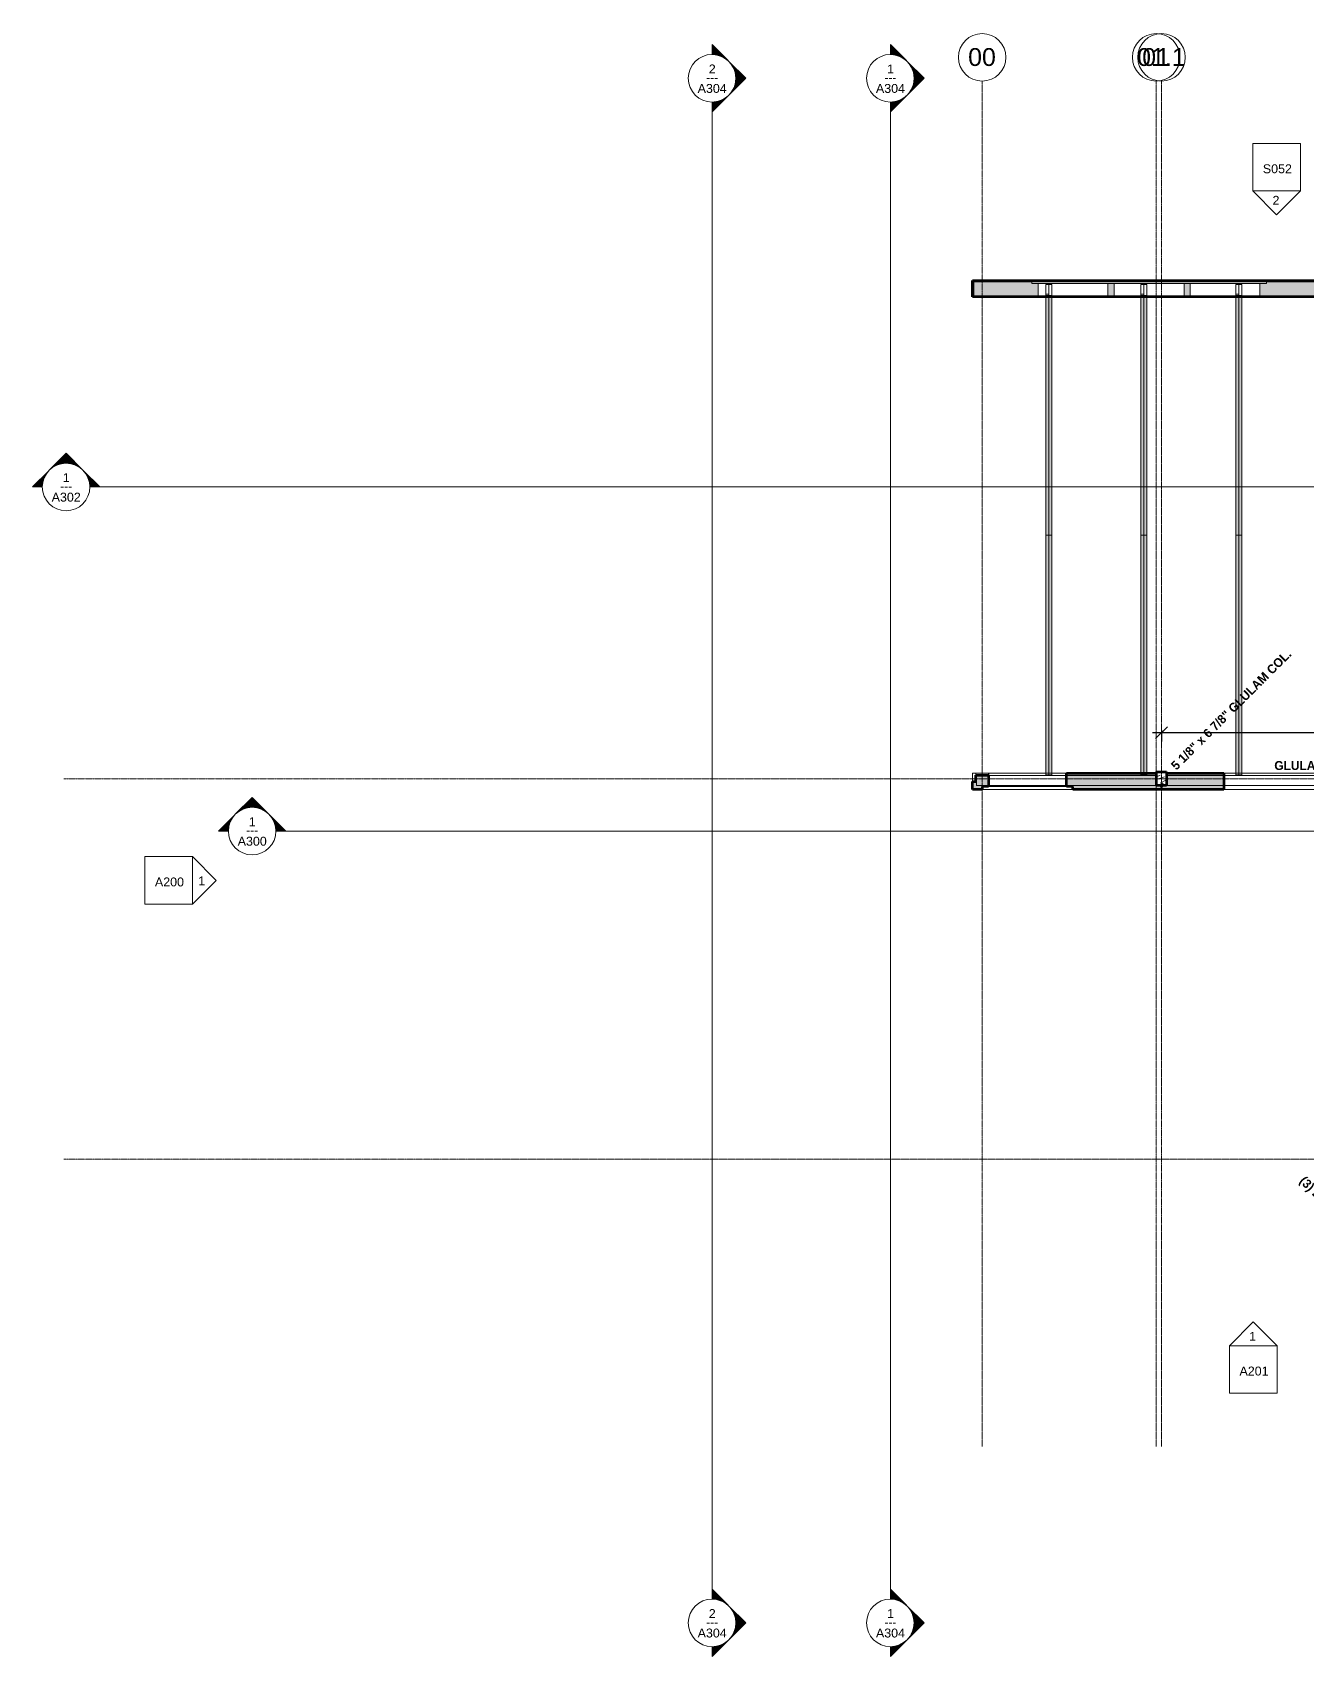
# Model space of a CAD drawing. Header units: inches. Extents: x -3192 to -1737, y 8184 to 9003.
# Drawn here: x -3192 to -2549, y 8184 to 9003 of the extents above; entities that cross this region are included whole.
import ezdxf

# ---------------------------------------------------------------- set-up
doc = ezdxf.new("R2010")
doc.units = ezdxf.units.IN
doc.header["$MEASUREMENT"] = 0
doc.linetypes.add('Grid Line 1_2_', pattern=[0.875, 0.5, -0.125, 0.125, -0.125])
for name, color, linetype, lineweight in [('A-ANNO-DIMS-1', 211, 'Continuous', 30), ('G-ANNO-SYMB', 111, 'Continuous', 9), ('I-WALL', 2, 'Continuous', 18), ('I-WALL-2', 2, 'Continuous', 60), ('S-BEAM', 12, 'Continuous', 9), ('S-BEAM-1', 63, 'Continuous', 9), ('S-BEAM-2', 193, 'Continuous', 9), ('S-BEAM-IDEN', 2, 'Continuous', 9), ('S-COLS', 52, 'Continuous', 9), ('S-COLS-1', 7, 'Continuous', 9), ('S-COLS-2', 52, 'Continuous', 60), ('S-COLS-IDEN', 171, 'Continuous', 9), ('S-FSTN', 2, 'Continuous', 9), ('S-GRID-1', 1, 'Grid Line 1_2_', 9), ('S-GRID-IDEN', 1, 'Continuous', 9)]:
    doc.layers.add(name, color=color, linetype=linetype, lineweight=lineweight)
doc.layers.add('I-WALL-1', color=2, linetype='Continuous', lineweight=18, transparency=0.4)
doc.styles.add('Arial', font='arial.ttf', dxfattribs={"height": 9})
doc.styles.add('Arial_1', font='arial.ttf', dxfattribs={"height": 4.5})
doc.styles.add('Century Gothic', font='ufonts.com_century-gothic.ttf', dxfattribs={"height": 4.5})
doc.styles.add('Century Gothic_B', font='GOTHICB.TTF', dxfattribs={"height": 4.5})
doc.dimstyles.new('OD__1__Tol__', dxfattribs={"dimscale": 12, "dimtxt": 4.698757, "dimasz": 0.5, "dimexe": 0.375, "dimexo": 0.25, "dimgap": 0.0625, "dimtad": 1, "dimdec": 0, "dimzin": 3, "dimdsep": 46, "dimlunit": 4, "dimtxsty": 'Century Gothic_B', "dimblk1": 'OBLIQUE', "dimblk2": 'OBLIQUE', "dimsah": 1, "dimcen": 0.09, "dimdle": 0.375, "dimazin": 0, "dimtfac": 1, "dimtdec": 4, "dimtix": 1, "dimtmove": 0, "dimatfit": 3, "dimfxl": 1, "dimtvp": 1, "dimtfill": 1, "dimfrac": 2, "dimtolj": 1, "dimtzin": 0, "dimlwd": 30, "dimlwe": 30, "dimarcsym": 2})

# ---------------------------------------------------------------- blocks, each defined once
blk = doc.blocks.new('Timber-Column - 5 1_8_ x 6 7_8_ GLULAM COL_-1961979-FRAMING - ROOF')
at = {"layer": 'S-COLS-1'}
h = blk.add_hatch(dxfattribs=at)
h.set_pattern_fill('FP_8', color=256, style=0, pattern_type=2)
h.set_pattern_definition([(216.87, (8720.414, -2523.257), (23.98977143, 15.99364286), [3.998, -35.986]), (206.565, (8725.212, -2525.656), (-7.9970807, -7.9966192), [8.941, -8.941]), (198.435, (8725.212, -2529.654), (-15.9938446, -7.99709826), [5.058, -20.23])])
h.paths.add_polyline_path([(2.56, -3.44), (2.56, 3.44), (-2.56, 3.44), (-2.56, -3.44), (2.38, -3.44)], flags=0)
at = {"layer": 'S-COLS-2'}
for p, q in [((-2.56, 3.44), (2.56, 3.44)), ((-2.56, -3.44), (-2.56, 3.44)), ((2.56, 3.44), (2.56, -3.44)), ((2.56, -3.44), (-2.56, -3.44))]:
    blk.add_line(p, q, dxfattribs=at)
blk = doc.blocks.new('Truss - Truss-2014843-FRAMING - ROOF')
at = {"layer": 'S-BEAM-2'}
for points in [[(-120.22, 0), (0, 0), (0, 1.5), (-120.22, 1.5)], [(-120.22, -1.5), (0, -1.5), (0, 0), (-120.22, 0)], [(0, 1.5), (0, 0), (120.22, 0), (120.22, 1.5), (32.67, 1.5)], [(0, -1.5), (120.22, -1.5), (120.22, 0), (0, 0)]]:
    blk.add_hatch(color=256, dxfattribs=at).paths.add_polyline_path(points, flags=0)
at = {"layer": 'S-BEAM'}
for p, q in [((-120.97, 1.5), (-121.34, 1.5)), ((-120.48, 1.5), (-120.97, 1.5)), ((-120.97, 0), (-120.97, 1.5)), ((-120.22, 1.5), (-120.48, 1.5)), ((0, 1.5), (-120.22, 1.5)), ((0, 0), (0, 1.5)), ((120.22, 1.5), (0, 1.5)), ((120.22, 0), (0, 0)), ((0, 0), (0, -1.5)), ((120.97, 1.5), (120.22, 1.5)), ((121.57, 1.5), (120.97, 1.5)), ((120.97, 1.5), (120.97, 0)), ((126.47, 1.5), (121.57, 1.5)), ((121.57, 1.5), (121.57, 0)), ((121.57, 1.5), (121.57, 0)), ((126.47, 1.5), (126.47, 0)), ((-120.97, 0), (-121.34, 0)), ((-121.34, 0), (-120.97, 0)), ((-121.34, -1.5), (-120.97, -1.5)), ((-120.44, 0), (-120.97, 0)), ((-120.97, -1.5), (-120.97, 0)), ((-120.97, 0), (-120.44, 0)), ((-120.97, -1.5), (-120.41, -1.5)), ((-120.22, 0), (-120.44, 0)), ((-120.44, 0), (-120.22, 0)), ((-120.41, -1.5), (-120.22, -1.5)), ((0, 0), (-120.22, 0)), ((-120.22, 0), (0, 0)), ((-120.22, -1.5), (0, -1.5)), ((0, 0), (120.22, 0)), ((0, -1.5), (120.22, -1.5)), ((120.22, 0), (120.97, 0)), ((120.97, 0), (120.22, 0)), ((120.22, -1.5), (120.97, -1.5)), ((120.97, 0), (121.57, 0)), ((126.47, 0), (120.97, 0)), ((120.97, 0), (120.97, -1.5)), ((120.97, -1.5), (126.47, -1.5)), ((121.57, 0), (126.47, 0)), ((126.47, 0), (126.47, -1.5))]:
    blk.add_line(p, q, dxfattribs=at)
blk = doc.blocks.new('Truss - Truss-V11-FRAMING - ROOF')
at = {"layer": 'S-BEAM-2'}
for points in [[(-120.22, 1.5), (-120.22, 0), (0, 0), (0, 1.5), (-115.43, 1.5)], [(-120.22, -1.5), (0, -1.5), (0, 0), (-120.22, 0)], [(0, 1.5), (0, 0), (120.22, 0), (120.22, 1.5), (32.67, 1.5)], [(0, -1.5), (120.22, -1.5), (120.22, 0), (0, 0)]]:
    blk.add_hatch(color=256, dxfattribs=at).paths.add_polyline_path(points, flags=0)
at = {"layer": 'S-BEAM'}
for p, q in [((-120.97, 1.5), (-121.34, 1.5)), ((-120.22, 1.5), (-120.97, 1.5)), ((-120.97, 0), (-120.97, 1.5)), ((0, 1.5), (-120.22, 1.5)), ((0, 0), (0, 1.5)), ((120.22, 1.5), (0, 1.5)), ((120.22, 0), (0, 0)), ((0, 0), (0, -1.5)), ((120.97, 1.5), (120.22, 1.5)), ((121.57, 1.5), (120.97, 1.5)), ((120.97, 1.5), (120.97, 0)), ((126.47, 1.5), (121.57, 1.5)), ((121.57, 1.5), (121.57, 0)), ((121.57, 1.5), (121.57, 0)), ((126.47, 1.5), (126.47, 0)), ((-120.97, 0), (-121.34, 0)), ((-121.34, 0), (-120.97, 0)), ((-121.34, -1.5), (-120.97, -1.5)), ((-120.22, 0), (-120.97, 0)), ((-120.97, -1.5), (-120.97, 0)), ((-120.97, 0), (-120.22, 0)), ((-120.97, -1.5), (-120.22, -1.5)), ((0, 0), (-120.22, 0)), ((-120.22, 0), (0, 0)), ((-120.22, -1.5), (0, -1.5)), ((0, 0), (120.22, 0)), ((0, -1.5), (120.22, -1.5)), ((120.22, 0), (120.97, 0)), ((120.97, 0), (120.22, 0)), ((120.22, -1.5), (120.97, -1.5)), ((120.97, 0), (121.57, 0)), ((126.47, 0), (120.97, 0)), ((120.97, 0), (120.97, -1.5)), ((120.97, -1.5), (126.47, -1.5)), ((121.57, 0), (126.47, 0)), ((126.47, 0), (126.47, -1.5))]:
    blk.add_line(p, q, dxfattribs=at)
blk = doc.blocks.new('Truss - Truss-V12-FRAMING - ROOF')
at = {"layer": 'S-BEAM-2'}
for points in [[(-120.22, 0), (0, 0), (0, 1.5), (-120.22, 1.5)], [(-120.22, -1.5), (0, -1.5), (0, 0), (-120.22, 0)], [(0, 0), (120.22, 0), (120.22, 1.5), (0, 1.5)], [(0, -1.5), (120.22, -1.5), (120.22, 0), (0, 0)]]:
    blk.add_hatch(color=256, dxfattribs=at).paths.add_polyline_path(points, flags=0)
at = {"layer": 'S-BEAM'}
for p, q in [((-120.97, 1.5), (-121.34, 1.5)), ((-120.22, 1.5), (-120.97, 1.5)), ((-120.97, 0), (-120.97, 1.5)), ((0, 1.5), (-120.22, 1.5)), ((0, 0), (0, 1.5)), ((120.22, 1.5), (0, 1.5)), ((120.22, 0), (0, 0)), ((0, 0), (0, -1.5)), ((120.97, 1.5), (120.22, 1.5)), ((121.57, 1.5), (120.97, 1.5)), ((120.97, 1.5), (120.97, 0)), ((126.47, 1.5), (121.57, 1.5)), ((121.57, 1.5), (121.57, 0)), ((121.57, 1.5), (121.57, 0)), ((126.47, 1.5), (126.47, 0)), ((-120.97, 0), (-121.34, 0)), ((-121.34, 0), (-120.97, 0)), ((-121.34, -1.5), (-120.97, -1.5)), ((-120.22, 0), (-120.97, 0)), ((-120.97, -1.5), (-120.97, 0)), ((-120.97, 0), (-120.22, 0)), ((-120.97, -1.5), (-120.22, -1.5)), ((0, 0), (-120.22, 0)), ((-120.22, 0), (0, 0)), ((-120.22, -1.5), (0, -1.5)), ((0, 0), (120.22, 0)), ((0, -1.5), (120.22, -1.5)), ((120.22, 0), (120.97, 0)), ((120.97, 0), (120.22, 0)), ((120.22, -1.5), (120.97, -1.5)), ((120.97, 0), (121.57, 0)), ((126.47, 0), (120.97, 0)), ((120.97, 0), (120.97, -1.5)), ((120.97, -1.5), (126.47, -1.5)), ((121.57, 0), (126.47, 0)), ((126.47, 0), (126.47, -1.5))]:
    blk.add_line(p, q, dxfattribs=at)
blk = doc.blocks.new('Dimension Lumber - GLULAM - 5_125 in_ x 13_5 in_-2000024-FRAMING - ROOF')
at = {"layer": 'S-BEAM-1'}
h = blk.add_hatch(color=256, dxfattribs=at)
h.paths.add_polyline_path([(19.19, 2.56), (-86.37, 2.56), (-86.37, -2.56), (19.19, -2.56), (19.19, 0.78)], flags=0)
h.paths.add_polyline_path([(-183.94, 2.56), (-183.94, -2.56), (-91.5, -2.56), (-91.5, 2.56), (-175.2, 2.56)], flags=0)
at = {"layer": 'S-BEAM'}
for p, q in [((-187.94, 2.56), (-183.94, 2.56)), ((-183.94, 2.56), (-91.5, 2.56)), ((-86.37, 2.56), (19.19, 2.56)), ((19.19, 2.56), (68.13, 2.56)), ((68.13, 2.56), (97.06, 2.56)), ((102.19, 2.56), (147.69, 2.56)), ((147.69, 2.56), (150.29, 2.56)), ((150.3, 2.56), (186.93, 2.56)), ((186.94, 2.56), (193.06, 2.56)), ((193.06, -2.56), (193.06, 2.56)), ((-187.94, -2.56), (-183.94, -2.56)), ((-183.94, -2.56), (-91.5, -2.56)), ((-86.37, -2.56), (19.19, -2.56)), ((19.19, -2.56), (68.13, -2.56)), ((68.13, -2.56), (97.06, -2.56)), ((102.19, -2.56), (147.69, -2.56)), ((147.69, -2.56), (186.94, -2.56)), ((186.94, -2.56), (193.06, -2.56))]:
    blk.add_line(p, q, dxfattribs=at)
blk = doc.blocks.new('060523 - W_P_C - Fastenings - Column Base _ Top with X Bracing - Custom - Head-V19-FRAMING - ROOF')
at = {"layer": 'S-FSTN'}
for p, q in [((3.75, 2.25), (3.4375, 2.25)), ((3.75, -1.9375), (3.75, 2.25)), ((4.25, 0.5625), (3.75, 0.5625)), ((3.75, 0), (4.25, 0)), ((4.25, 0.5625), (4.25, 0)), ((4.25, 0), (4.25, -0.5625)), ((3.4375, -2.25), (3.75, -2.25)), ((3.75, -0.5625), (4.25, -0.5625))]:
    blk.add_line(p, q, dxfattribs=at)
blk = doc.blocks.new('Elevation - Detail Number-151647-FRAMING - ROOF')
at = {"layer": 'G-ANNO-SYMB'}
for p, q in [((0.25, 0.25), (-0.25, 0.25)), ((-0.25, 0.25), (-0.25, -0.25)), ((0.25, -0.25), (0.25, 0.25)), ((-0.25, -0.25), (0.25, -0.25))]:
    blk.add_line(p, q, dxfattribs=at)
blk = doc.blocks.new('Elevation - Detail Number-151370-FRAMING - ROOF')
at = {"layer": 'G-ANNO-SYMB'}
for p, q in [((0, 0.25), (-0.25, 0)), ((0.25, 0), (0, 0.25)), ((-0.25, 0), (0.25, 0))]:
    blk.add_line(p, q, dxfattribs=at)
blk = doc.blocks.new('Section - Section Head - Filled-22785-FRAMING - ROOF')
at = {"layer": 'G-ANNO-SYMB'}
h = blk.add_hatch(color=256, dxfattribs=at)
edge = h.paths.add_edge_path(flags=0)
edge.add_line((-0.427, 0.177), (-0.25, 0.354))
edge.add_line((-0.25, 0.354), (-0.25, 0.25))
edge.add_arc((-0.25, 0), 0.25, 90, 135)
h = blk.add_hatch(color=256, dxfattribs=at)
edge = h.paths.add_edge_path(flags=0)
edge.add_arc((-0.25, 0), 0.25, 45, 90)
edge.add_line((-0.25, 0.25), (-0.25, 0.354))
edge.add_line((-0.25, 0.354), (-0.073, 0.177))
h = blk.add_hatch(color=256, dxfattribs=at)
edge = h.paths.add_edge_path(flags=0)
edge.add_arc((-0.25, 0), 0.25, 137.9216, 180)
edge.add_line((-0.5, 0), (-0.604, 0))
edge.add_line((-0.604, 0), (-0.436, 0.168))
h = blk.add_hatch(color=256, dxfattribs=at)
edge = h.paths.add_edge_path(flags=0)
edge.add_line((-0.064, 0.168), (0.104, 0))
edge.add_line((0.104, 0), (0, 0))
edge.add_arc((-0.25, 0), 0.25, 0, 42.0784)
for p, q in [((-0.25, 0.354), (-0.427, 0.177)), ((-0.25, 0.25), (-0.25, 0.354)), ((-0.073, 0.177), (-0.25, 0.354)), ((-0.25, 0.354), (-0.25, 0.25)), ((-0.436, 0.168), (-0.604, 0)), ((-0.604, 0), (-0.5, 0)), ((0.104, 0), (-0.064, 0.168)), ((0, 0), (0.104, 0))]:
    blk.add_line(p, q, dxfattribs=at)
for start, end in [(360, 180), (90, 135), (45, 90), (137.9216, 180), (180, 360), (0, 42.0784)]:
    blk.add_arc((-0.25, 0), 0.25, start, end, dxfattribs=at)
blk = doc.blocks.new('Grid - Grid Head - Circle-50561-FRAMING - ROOF')
at = {"layer": 'S-GRID-IDEN'}
for start, end in [(360, 180), (180, 360)]:
    blk.add_arc((0, 0), 0.25, start, end, dxfattribs=at)
blk = doc.blocks.new('_Oblique')
at = {"color": 0, "linetype": 'ByBlock', "lineweight": -2}
blk.add_line((-0.5, -0.5), (0.5, 0.5), dxfattribs=at)
blk = doc.blocks.new('DIMBLOCK3-FRAMING - ROOF')
at = {"layer": 'A-ANNO-DIMS-1', "color": 0, "lineweight": 30, "transparency": 16777216}
for p, q in [((-2626.4, 8649.85), (-2428.84, 8649.85)), ((-2621.9, 8651.09), (-2621.9, 8645.35)), ((-2433.34, 8633.01), (-2433.34, 8654.35))]:
    blk.add_line(p, q, dxfattribs=at)
at = {"layer": 'Defpoints', "color": 0, "transparency": 16777216}
for p in [(-2621.9, 8654.09), (-2433.34, 8649.85), (-2433.34, 8630.01)]:
    blk.add_point(p, dxfattribs=at)
at = {"layer": 'A-ANNO-DIMS-1', "color": 0, "lineweight": 30, "transparency": 16777216, "xscale": 5.999999999999999, "yscale": 5.999999999999999, "zscale": 5.999999999999999, "rotation": 180}
blk.add_blockref('_Oblique', (-2621.9, 8649.85), dxfattribs=at)
at = {"layer": 'A-ANNO-DIMS-1', "color": 0, "lineweight": 30, "transparency": 16777216, "xscale": 5.999999999999999, "yscale": 5.999999999999999, "zscale": 5.999999999999999}
blk.add_blockref('_Oblique', (-2433.34, 8649.85), dxfattribs=at)
at = {"layer": 'A-ANNO-DIMS-1', "color": 0, "transparency": 16777216, "insert": (-2527.62, 8652.96), "char_height": 4.5, "attachment_point": 5, "style": 'Century Gothic_B', "bg_fill": 3, "box_fill_scale": 1.25, "bg_fill_color": 256, "bg_fill_true_color": 13158600, "bg_fill_transparency": 0}
blk.add_mtext('\\A1;15\'-9"', dxfattribs=at)

msp = doc.modelspace()

# ---------------------------------------------------------------- hatches: boundary and pattern name
at = {"layer": 'I-WALL-1'}
h = msp.add_hatch(color=256, dxfattribs=at)
h.paths.add_polyline_path([(-2717.33668, 8869.81938), (-2684.21168, 8869.81938), (-2684.21168, 8876.56938), (-2687.46168, 8876.56938), (-2687.46168, 8878.06938), (-2717.33668, 8878.06938)], flags=0)
h.paths.add_polyline_path([(-2017.96168, 8869.81938), (-2017.08668, 8869.81938), (-2017.08668, 8878.06938), (-2275.21168, 8878.06938), (-2275.21168, 8876.56938), (-2278.46168, 8876.56938), (-2278.46168, 8869.81938), (-2248.33668, 8869.81938), (-2248.33668, 8876.06938), (-2245.33668, 8876.06938), (-2245.33668, 8869.81938), (-2200.33668, 8869.81938), (-2200.33668, 8876.06938), (-2197.33668, 8876.06938), (-2197.33668, 8869.81938), (-2152.33668, 8869.81938), (-2152.33668, 8876.06938), (-2149.33668, 8876.06938), (-2149.33668, 8869.81938), (-2104.33668, 8869.81938), (-2104.33668, 8876.06938), (-2101.33668, 8876.06938), (-2101.33668, 8869.81938), (-2056.33668, 8869.81938), (-2056.33668, 8876.06938), (-2053.33668, 8876.06938), (-2053.33668, 8869.81938), (-2024.58668, 8869.81938)], flags=0)
h.paths.add_polyline_path([(-2648.96168, 8869.81938), (-2645.77418, 8869.81938), (-2645.77418, 8876.56938), (-2648.96168, 8876.56938)], flags=0)
h.paths.add_polyline_path([(-2610.52418, 8869.81938), (-2607.46168, 8869.81938), (-2607.46168, 8876.56938), (-2610.52418, 8876.56938)], flags=0)
h.paths.add_polyline_path([(-2572.21168, 8869.81938), (-2536.33668, 8869.81938), (-2536.33668, 8876.06938), (-2533.33668, 8876.06938), (-2533.33668, 8869.81938), (-2512.96168, 8869.81938), (-2512.96168, 8876.56938), (-2516.21168, 8876.56938), (-2516.21168, 8878.06938), (-2568.96168, 8878.06938), (-2568.96168, 8876.56938), (-2572.21168, 8876.56938)], flags=0)
h.paths.add_polyline_path([(-2477.71168, 8869.81938), (-2440.33668, 8869.81938), (-2440.33668, 8876.06938), (-2437.33668, 8876.06938), (-2437.33668, 8869.81938), (-2392.33668, 8869.81938), (-2392.33668, 8876.06938), (-2389.33668, 8876.06938), (-2389.33668, 8869.81938), (-2344.33668, 8869.81938), (-2344.33668, 8876.06938), (-2341.33668, 8876.06938), (-2341.33668, 8869.81938), (-2313.71168, 8869.81938), (-2313.71168, 8876.56938), (-2316.96168, 8876.56938), (-2316.96168, 8878.06938), (-2474.46168, 8878.06938), (-2474.46168, 8876.56938), (-2477.71168, 8876.56938), (-2477.71168, 8870.56938)], flags=0)
h = msp.add_hatch(color=256, dxfattribs=at)
h.paths.add_polyline_path([(-2637.67943, 8621.13188), (-2590.40895, 8621.13188), (-2590.40895, 8623.13188), (-2619.64918, 8623.13188), (-2619.64918, 8622.81938), (-2621.33668, 8622.81938), (-2621.33668, 8622.31938), (-2622.46168, 8622.31938), (-2622.46168, 8622.81938), (-2624.14918, 8622.81938), (-2624.14918, 8623.13188), (-2669.96168, 8623.13188), (-2669.96168, 8622.75688), (-2666.71168, 8622.75688), (-2666.71168, 8621.13188), (-2665.91451, 8621.13188)], flags=0)
h.paths.add_polyline_path([(-2717.33668, 8621.13188), (-2712.46168, 8621.13188), (-2712.46168, 8622.75688), (-2709.21168, 8622.75688), (-2709.21168, 8623.13188), (-2715.33668, 8623.13188), (-2715.33668, 8628.25688), (-2709.21168, 8628.25688), (-2709.21168, 8628.38858), (-2715.71168, 8628.38858), (-2715.71168, 8625.13858), (-2717.33668, 8625.13858), (-2717.33668, 8622.75688)], flags=0)
h.paths.add_polyline_path([(-2603.36602, 8628.25688), (-2590.40895, 8628.25688), (-2590.40895, 8629.38188), (-2619.33668, 8629.38188), (-2619.33668, 8628.25688)], flags=0)
h.paths.add_polyline_path([(-2669.96168, 8628.25688), (-2632.33668, 8628.25688), (-2632.33668, 8629.38188), (-2669.96168, 8629.38188), (-2669.96168, 8628.38858)], flags=0)
h.paths.add_polyline_path([(-2624.46168, 8628.25688), (-2624.46168, 8629.38188), (-2629.33668, 8629.38188), (-2629.33668, 8628.25688), (-2628.59804, 8628.25688)], flags=0)
h = msp.add_hatch(color=256, dxfattribs=at)
h.paths.add_polyline_path([(-2590.40895, 8623.13188), (-2590.40895, 8628.25688), (-2619.33668, 8628.25688), (-2619.33668, 8623.13188), (-2601.35388, 8623.13188)], flags=0)
h.paths.add_polyline_path([(-2715.33668, 8623.13188), (-2709.21168, 8623.13188), (-2709.21168, 8628.25688), (-2715.33668, 8628.25688), (-2715.33668, 8624.86377)], flags=0)
h.paths.add_polyline_path([(-2669.96168, 8623.13188), (-2624.46168, 8623.13188), (-2624.46168, 8628.25688), (-2669.96168, 8628.25688)], flags=0)
for points in [[(-2629.33668, 8628.25688), (-2629.33668, 8629.38188), (-2632.33668, 8629.38188), (-2632.33668, 8628.25688), (-2630.83668, 8628.25688)], [(-2624.14918, 8622.81938), (-2619.64918, 8622.81938), (-2619.64918, 8623.13188), (-2624.14918, 8623.13188)], [(-2621.89918, 8622.31938), (-2621.33668, 8622.31938), (-2621.33668, 8622.81938), (-2622.46168, 8622.81938), (-2622.46168, 8622.31938)]]:
    msp.add_hatch(color=256, dxfattribs=at).paths.add_polyline_path(points, flags=0)

# ---------------------------------------------------------------- linework, layer by layer
at = {"layer": 'G-ANNO-SYMB'}
for p, q in [((-2848.79874, 8968.13152), (-2848.79874, 8212.51398)), ((-2758.79874, 8968.13152), (-2758.79874, 8212.51398)), ((-3162.89677, 8773.84586), (-1766.44778, 8773.84586)), ((-3068.99192, 8600.16698), (-1793.34392, 8600.16698))]:
    msp.add_line(p, q, dxfattribs=at)
at = {"layer": 'I-WALL'}
for p, q in [((-2687.46168, 8878.06938), (-2687.46168, 8876.56938)), ((-2568.96168, 8876.56938), (-2568.96168, 8878.06938)), ((-2716.58668, 8877.31938), (-2716.58668, 8869.81938)), ((-2017.08668, 8877.31938), (-2716.58668, 8877.31938)), ((-2610.52418, 8876.56938), (-2687.46168, 8876.56938)), ((-2684.21168, 8876.56938), (-2684.21168, 8869.81938)), ((-2648.96168, 8869.81938), (-2648.96168, 8876.56938)), ((-2645.77418, 8876.56938), (-2645.77418, 8869.81938)), ((-2610.52418, 8869.81938), (-2610.52418, 8876.56938)), ((-2610.52418, 8876.56938), (-2568.96168, 8876.56938)), ((-2607.46168, 8876.56938), (-2607.46168, 8869.81938)), ((-2572.21168, 8869.81938), (-2572.21168, 8876.56938)), ((-2717.33668, 8629.38188), (-2669.96168, 8629.38188)), ((-2717.33668, 8629.38188), (-2717.33668, 8625.13858)), ((-2715.71168, 8628.38858), (-2715.71168, 8629.38188)), ((-2709.21168, 8629.38188), (-2709.21168, 8628.38858)), ((-2709.21168, 8628.38858), (-2709.08668, 8628.38858)), ((-2709.08668, 8628.39175), (-2709.08668, 8629.38188)), ((-2590.40895, 8629.38188), (-2435.89918, 8629.38188)), ((-2666.71168, 8621.13188), (-2712.46168, 8621.13188)), ((-2709.21168, 8622.75688), (-2669.96168, 8622.75688)), ((-2530.99293, 8621.13188), (-2590.40895, 8621.13188))]:
    msp.add_line(p, q, dxfattribs=at)
at = {"layer": 'I-WALL-2'}
for p, q in [((-2717.33668, 8869.81938), (-2717.33668, 8878.06938)), ((-2717.33668, 8878.06938), (-2017.08668, 8878.06938)), ((-2024.58668, 8869.81938), (-2717.33668, 8869.81938)), ((-2717.33668, 8621.13188), (-2717.33668, 8625.13858)), ((-2717.33668, 8625.13858), (-2715.71168, 8625.13858)), ((-2715.71168, 8625.13858), (-2715.71168, 8628.38858)), ((-2715.71168, 8628.38858), (-2709.21168, 8628.38858)), ((-2709.21168, 8628.38858), (-2709.21168, 8622.75688)), ((-2669.96168, 8629.38188), (-2624.46168, 8629.38188)), ((-2669.96168, 8622.75688), (-2669.96168, 8629.38188)), ((-2619.33668, 8629.38188), (-2590.40895, 8629.38188)), ((-2590.40895, 8629.38188), (-2590.40895, 8621.13188)), ((-2712.46168, 8621.13188), (-2717.33668, 8621.13188)), ((-2709.21168, 8622.75688), (-2712.46168, 8622.75688)), ((-2712.46168, 8622.75688), (-2712.46168, 8621.13188)), ((-2666.71168, 8622.75688), (-2669.96168, 8622.75688)), ((-2666.71168, 8621.13188), (-2666.71168, 8622.75688)), ((-2590.40895, 8621.13188), (-2666.71168, 8621.13188))]:
    msp.add_line(p, q, dxfattribs=at)
at = {"layer": 'S-GRID-1'}
for p, q in [((-2712.46168, 8289.59722), (-2712.46168, 8978.71797)), ((-2621.89918, 8289.59722), (-2621.89918, 8978.71797)), ((-3176.10642, 8626.56938), (-1843.74309, 8626.56938)), ((-3176.10642, 8434.56938), (-1843.74309, 8434.56938))]:
    msp.add_line(p, q, dxfattribs=at)

# ---------------------------------------------------------------- block references
at = {"layer": 'G-ANNO-SYMB', "xscale": 47.99999999999997, "yscale": 47.99999999999997, "zscale": 47.99999999999997}
for name, p, rotation in [('Section - Section Head - Filled-22785-FRAMING - ROOF', (-2848.79874, 8968.13152), 269.9999999999995), ('Section - Section Head - Filled-22785-FRAMING - ROOF', (-2758.79874, 8968.13152), 269.9999999999995), ('Elevation - Detail Number-151370-FRAMING - ROOF', (-2563.81131, 8923.25613), 180), ('Elevation - Detail Number-151370-FRAMING - ROOF', (-3111.10044, 8575.29875), 270.0000000000001)]:
    msp.add_blockref(name, p, dxfattribs=dict(at, rotation=rotation))
at = {"layer": 'G-ANNO-SYMB', "extrusion": (0, 0, -1), "xscale": 47.99999999999997, "yscale": 47.99999999999997, "zscale": 47.99999999999997}
for name, p, rotation in [('Elevation - Detail Number-151647-FRAMING - ROOF', (2563.81131, 8935.25613), 269.9999999999996), ('Elevation - Detail Number-151647-FRAMING - ROOF', (3123.10044, 8575.29875), 269.9999999999997), ('Elevation - Detail Number-151647-FRAMING - ROOF', (2575.59474, 8328.42498), 270.0000000000002), ('Section - Section Head - Filled-22785-FRAMING - ROOF', (2848.79874, 8212.51398), 90.00000000000064), ('Section - Section Head - Filled-22785-FRAMING - ROOF', (2758.79874, 8212.51398), 90.00000000000064)]:
    msp.add_blockref(name, p, dxfattribs=dict(at, rotation=rotation))
at = {"layer": 'G-ANNO-SYMB', "xscale": 47.99999999999997, "yscale": 47.99999999999997, "zscale": 47.99999999999997}
for p in [(-3162.89677, 8773.84586), (-3068.99192, 8600.16698)]:
    msp.add_blockref('Section - Section Head - Filled-22785-FRAMING - ROOF', p, dxfattribs=at)
at = {"layer": 'G-ANNO-SYMB', "extrusion": (0, 0, -1), "xscale": 47.99999999999997, "yscale": 47.99999999999997, "zscale": 47.99999999999997}
msp.add_blockref('Elevation - Detail Number-151370-FRAMING - ROOF', (2575.59474, 8340.42498), dxfattribs=at)
at = {"layer": 'S-BEAM'}
for name, p, rotation in [('Truss - Truss-2014843-FRAMING - ROOF', (-2678.83668, 8749.60063), 89.9999999999999), ('Truss - Truss-V11-FRAMING - ROOF', (-2630.83668, 8749.60063), 89.9999999999999), ('Truss - Truss-V12-FRAMING - ROOF', (-2582.83668, 8749.60063), 89.9999999999999), ('Dimension Lumber - GLULAM - 5_125 in_ x 13_5 in_-2000024-FRAMING - ROOF', (-2522.27418, 8625.69438), 180)]:
    msp.add_blockref(name, p, dxfattribs=dict(at, rotation=rotation))
at = {"layer": 'S-COLS'}
msp.add_blockref('Timber-Column - 5 1_8_ x 6 7_8_ GLULAM COL_-1961979-FRAMING - ROOF', (-2621.89918, 8626.56938), dxfattribs=at)
at = {"layer": 'S-FSTN', "rotation": 269.9999999999999}
msp.add_blockref('060523 - W_P_C - Fastenings - Column Base _ Top with X Bracing - Custom - Head-V19-FRAMING - ROOF', (-2621.89918, 8626.56938), dxfattribs=at)
at = {"layer": 'S-GRID-IDEN', "xscale": 47.99999999999997, "yscale": 47.99999999999997, "zscale": 47.99999999999997}
for p in [(-2712.46168, 8990.71797), (-2624.58668, 8990.71797), (-2621.89918, 8990.71797)]:
    msp.add_blockref('Grid - Grid Head - Circle-50561-FRAMING - ROOF', p, dxfattribs=at)

# ---------------------------------------------------------------- texts
at = {"layer": 'G-ANNO-SYMB', "char_height": 4.5, "attachment_point": 1}
for s, insert, width, style in [('2', (-2850.45923, 8987.08584), 4.242, 'Arial_1'), ('1', (-2760.45923, 8987.08584), 4.242, 'Arial_1'), ('A304', (-2856.08127, 8977.26772), 17.877, 'Arial_1'), ('---', (-2851.78488, 8982.83249), 7.7265, 'Century Gothic'), ('A304', (-2766.08127, 8977.26772), 17.877, 'Arial_1'), ('---', (-2761.78488, 8982.83249), 7.7265, 'Century Gothic'), ('S052', (-2570.77066, 8936.71069), 17.877, 'Arial_1'), ('2', (-2565.88448, 8920.78161), 4.242, 'Arial_1'), ('1', (-3176.55726, 8780.80018), 4.242, 'Arial_1'), ('A302', (-3182.17931, 8770.98206), 17.877, 'Arial_1'), ('---', (-3177.88291, 8776.54683), 7.7265, 'Century Gothic'), ('1', (-3082.65241, 8607.1213), 4.242, 'Arial_1'), ('---', (-3083.97807, 8602.86796), 7.7265, 'Century Gothic'), ('A300', (-3088.27446, 8597.30318), 17.877, 'Arial_1'), ('A200', (-3130.05978, 8576.75331), 17.877, 'Arial_1'), ('1', (-3108.18674, 8577.2931), 4.242, 'Arial_1'), ('1', (-2577.66791, 8347.4062), 4.242, 'Arial_1'), ('A201', (-2582.55409, 8329.87954), 17.877, 'Arial_1'), ('2', (-2850.45923, 8207.4683), 4.242, 'Arial_1'), ('1', (-2760.45923, 8207.4683), 4.242, 'Arial_1'), ('A304', (-2856.08127, 8197.65018), 17.877, 'Arial_1'), ('---', (-2851.78488, 8203.21495), 7.7265, 'Century Gothic'), ('A304', (-2766.08127, 8197.65018), 17.877, 'Arial_1'), ('---', (-2761.78488, 8203.21495), 7.7265, 'Century Gothic')]:
    msp.add_mtext(s, dxfattribs=dict(at, insert=insert, width=width, style=style))
at = {"layer": 'S-COLS-IDEN', "insert": (-2549.45038, 8426.38494), "char_height": 4.5, "width": 29.694, "attachment_point": 1, "rotation": 315, "style": 'Century Gothic_B'}
msp.add_mtext('(3) 2X6s', dxfattribs=at)
at = {"layer": 'S-GRID-IDEN', "char_height": 9, "attachment_point": 1, "style": 'Arial'}
for s, insert, width in [('00', (-2719.53171, 8995.36194), 16.968), ('01.1', (-2634.2133, 8995.36194), 29.694), ('01', (-2631.65671, 8995.36194), 16.968)]:
    msp.add_mtext(s, dxfattribs=dict(at, insert=insert, width=width))

# ---------------------------------------------------------------- next in the draw order: dimensions: what is measured, and where the dimension line sits
at = {"layer": 'A-ANNO-DIMS-1'}
dim = msp.add_linear_dim(base=(-2433.33668, 8649.84801), p1=(-2621.89918, 8654.09065), p2=(-2433.33668, 8630.00688), dimstyle='OD__1__Tol__', override={"dimpost": '<>', "dimfxl": 190.094304}, dxfattribs=at)
dim.commit()
dim.dimension.update_dxf_attribs({"geometry": 'DIMBLOCK3-FRAMING - ROOF', "text_midpoint": (-2527.61793, 8652.9612)})

# ---------------------------------------------------------------- next in the draw order: linework, layer by layer
at = {"layer": 'S-GRID-1'}
msp.add_line((-2624.58668, 8289.59722), (-2624.58668, 8978.71797), dxfattribs=at)

# ---------------------------------------------------------------- next in the draw order: texts
at = {"layer": 'S-BEAM-IDEN', "insert": (-2564.97065, 8635.51587), "char_height": 4.5, "width": 103.4745, "attachment_point": 1, "style": 'Century Gothic_B'}
msp.add_mtext('GLULAM - 5.125 in. x 13.5 in.', dxfattribs=at)
at = {"layer": 'S-COLS-IDEN', "insert": (-2617.57525, 8633.82039), "char_height": 4.5, "width": 104.838, "attachment_point": 1, "rotation": 45, "style": 'Century Gothic_B'}
msp.add_mtext('5 1/8" x 6 7/8" GLULAM COL.', dxfattribs=at)

doc.saveas('drawing.dxf')
